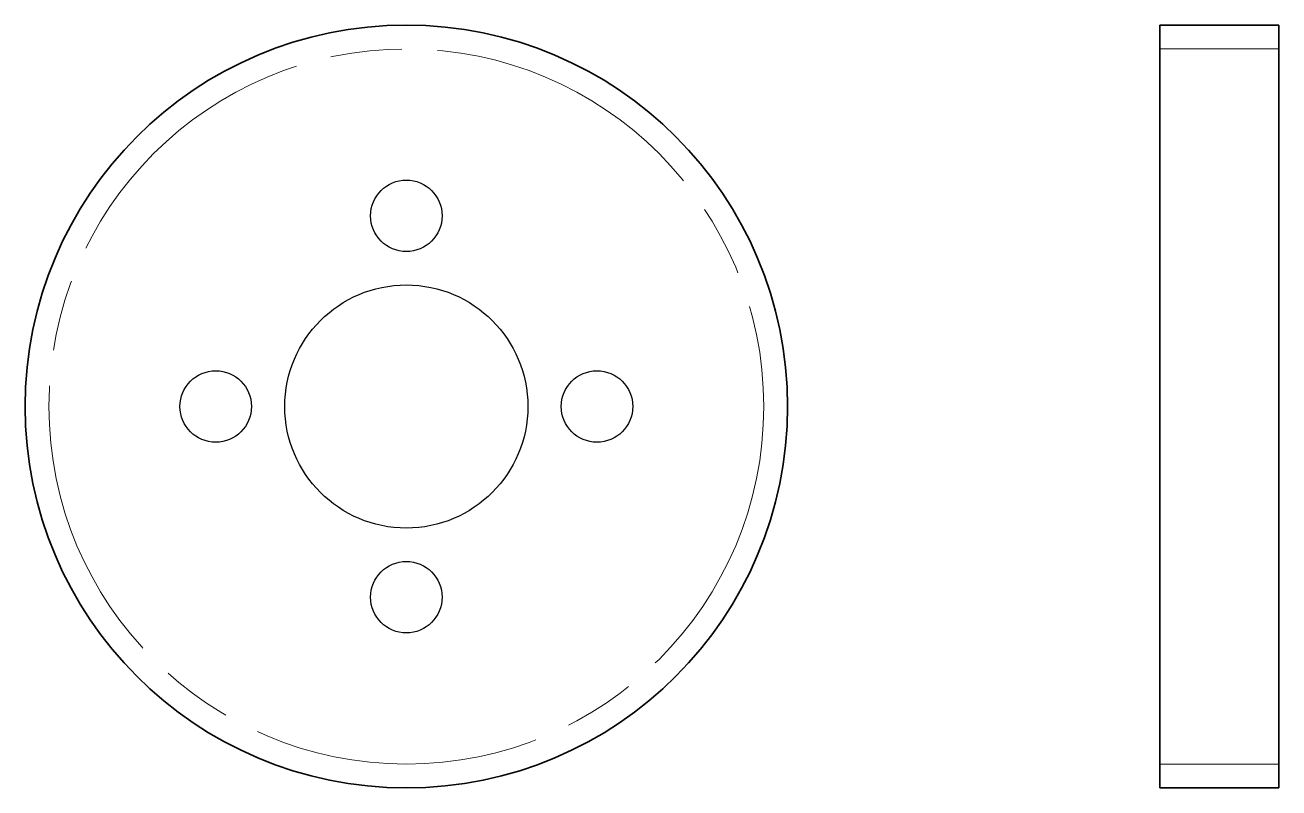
# Model space of a CAD drawing. Header units: millimetres. Extents: x 116.2 to 168.9, y 123.7 to 155.7.
import ezdxf

# ---------------------------------------------------------------- set-up
doc = ezdxf.new("R2010")
doc.units = ezdxf.units.MM
doc.linetypes.add('AM_ISO08W050', pattern=[18, 12, -1.5, 3, -1.5])
doc.layers.add('DuongTamNho', color=7, linetype='AM_ISO08W050', lineweight=13)
doc.layers.add('NetDam', color=7, linetype='Continuous', lineweight=35)

msp = doc.modelspace()

# ---------------------------------------------------------------- linework, layer by layer
at = {"layer": 'DuongTamNho'}
for p, q in [((163.861, 154.717), (168.861, 154.717)), ((163.861, 124.717), (168.861, 124.717))]:
    msp.add_line(p, q, dxfattribs=at)
msp.add_circle((132.244, 139.717), 15, dxfattribs=at)
at = {"layer": 'NetDam'}
for p, q in [((163.861, 155.717), (168.861, 155.717)), ((163.861, 155.717), (163.861, 123.717)), ((168.861, 155.717), (168.861, 123.717)), ((163.861, 123.717), (168.861, 123.717))]:
    msp.add_line(p, q, dxfattribs=at)
msp.add_circle((132.244, 139.717), 16, dxfattribs=at)
at = {"layer": 'NetDam', "color": 7, "linetype": 'Continuous', "lineweight": 25}
for centre, radius in [((132.244, 147.717), 1.5), ((132.244, 139.717), 5.1), ((124.244, 139.717), 1.5), ((140.244, 139.717), 1.5), ((132.244, 131.717), 1.5)]:
    msp.add_circle(centre, radius, dxfattribs=at)

doc.saveas('drawing.dxf')
